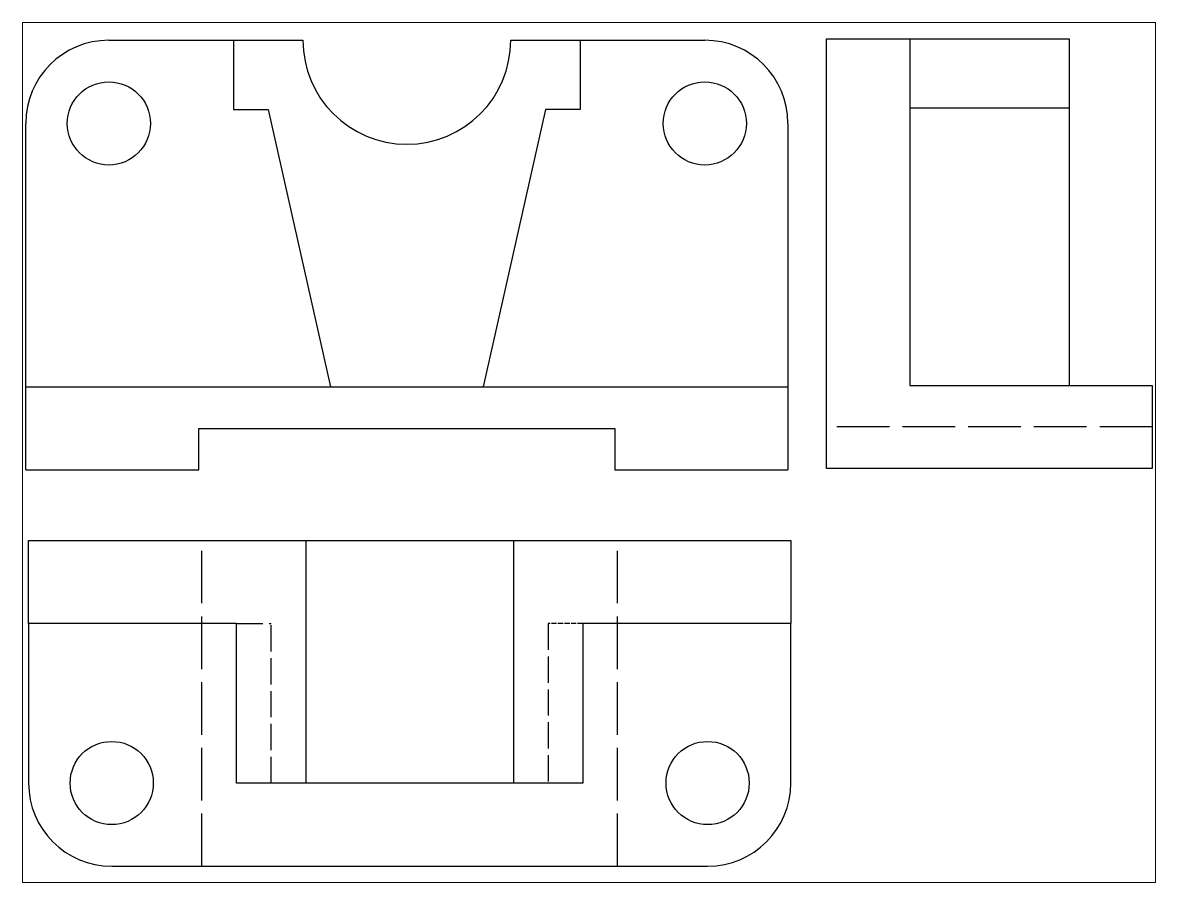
# Paper-space layout 'Layout1' of a CAD drawing. Header units: millimetres. Extents: x 26 to 231, y 20 to 176.
# The model-space entities are those that its viewports show. They can reach past a viewport. Long polylines and large blocks are cut down to what shows.
import ezdxf

# ---------------------------------------------------------------- set-up
doc = ezdxf.new("R2010")
doc.units = ezdxf.units.MM
doc.linetypes.add('ACAD_ISO02W100', pattern=[15, 12, -3])

msp = doc.modelspace()

# ---------------------------------------------------------------- linework, layer by layer
for p, q in [((2054.01, 1939.89), (2072.01, 1939.89)), ((2072.01, 1939.89), (2082.01, 1939.89)), ((2072.01, 1939.89), (2072.01, 1929.89)), ((2112.01, 1939.89), (2122.01, 1939.89)), ((2122.01, 1939.89), (2140.01, 1939.89)), ((2122.01, 1939.89), (2122.01, 1929.89)), ((2157.59, 1940.1), (2169.59, 1940.1)), ((2157.59, 1878.1), (2157.59, 1940.1)), ((2169.59, 1940.1), (2169.59, 1890.1)), ((2169.59, 1940.1), (2192.59, 1940.1)), ((2192.59, 1940.1), (2192.59, 1930.1)), ((2072.01, 1929.89), (2077.01, 1929.89)), ((2077.01, 1929.89), (2086.01, 1889.89)), ((2117.01, 1929.89), (2108.01, 1889.89)), ((2122.01, 1929.89), (2117.01, 1929.89)), ((2192.59, 1930.1), (2169.59, 1930.1)), ((2192.59, 1930.1), (2192.59, 1890.1)), ((2042.01, 1877.89), (2042.01, 1927.89)), ((2152.01, 1927.89), (2152.01, 1877.89)), ((2042.01, 1889.89), (2152.01, 1889.89)), ((2169.59, 1890.1), (2204.59, 1890.1)), ((2204.59, 1890.1), (2204.59, 1878.1)), ((2067.01, 1877.89), (2067.01, 1883.89)), ((2067.01, 1883.89), (2127.01, 1883.89)), ((2127.01, 1883.89), (2127.01, 1877.89)), ((2042.01, 1877.89), (2067.01, 1877.89)), ((2127.01, 1877.89), (2152.01, 1877.89)), ((2204.59, 1878.1), (2157.59, 1878.1)), ((2042.42, 1867.72), (2152.42, 1867.72)), ((2042.42, 1855.72), (2042.42, 1867.72)), ((2082.42, 1867.72), (2082.42, 1832.72)), ((2112.42, 1867.72), (2112.42, 1832.72)), ((2152.42, 1867.72), (2152.42, 1855.72)), ((2072.42, 1855.72), (2042.42, 1855.72)), ((2042.42, 1855.72), (2042.42, 1832.72)), ((2072.42, 1832.72), (2072.42, 1855.72)), ((2152.42, 1855.72), (2122.42, 1855.72)), ((2122.42, 1855.72), (2122.42, 1832.72)), ((2152.42, 1832.72), (2152.42, 1855.72)), ((2122.42, 1832.72), (2072.42, 1832.72)), ((2054.42, 1820.72), (2140.42, 1820.72))]:
    msp.add_line(p, q)
at = {"linetype": 'ACAD_ISO02W100'}
for p, q in [((2204.59, 1884.1), (2157.59, 1884.1)), ((2067.42, 1820.72), (2067.42, 1867.72)), ((2127.42, 1820.72), (2127.42, 1867.72))]:
    msp.add_line(p, q, dxfattribs=at)
at = {"linetype": 'ACAD_ISO02W100', "ltscale": 0.5}
for p, q in [((2072.42, 1855.72), (2077.42, 1855.72)), ((2077.42, 1832.72), (2077.42, 1855.72)), ((2117.42, 1855.72), (2117.42, 1832.72))]:
    msp.add_line(p, q, dxfattribs=at)
at = {"linetype": 'ACAD_ISO02W100', "ltscale": 0.1}
msp.add_line((2122.42, 1855.72), (2117.42, 1855.72), dxfattribs=at)
for centre in [(2054.01, 1927.89), (2140.01, 1927.89), (2054.42, 1832.72), (2140.42, 1832.72)]:
    msp.add_circle(centre, 6)
for centre, radius, start, end in [((2054.01, 1927.89), 12, 90, 180), ((2097.01, 1939.89), 15, 180, 0), ((2140.01, 1927.89), 12, 0, 90), ((2054.42, 1832.72), 12, 180, 270), ((2140.42, 1832.72), 12, 270, 0)]:
    msp.add_arc(centre, radius, start, end)

psp = doc.layouts.get("Layout1")

# ---------------------------------------------------------------- viewports
at = {"layer": '0', "linetype": 'ACAD_ISO02W100'}
psp.add_viewport(center=(128.5, 97.5), size=(205.6, 156), view_center_point=(2123.3, 1880.41), view_height=124.0336, dxfattribs=at)

doc.saveas('drawing.dxf')
